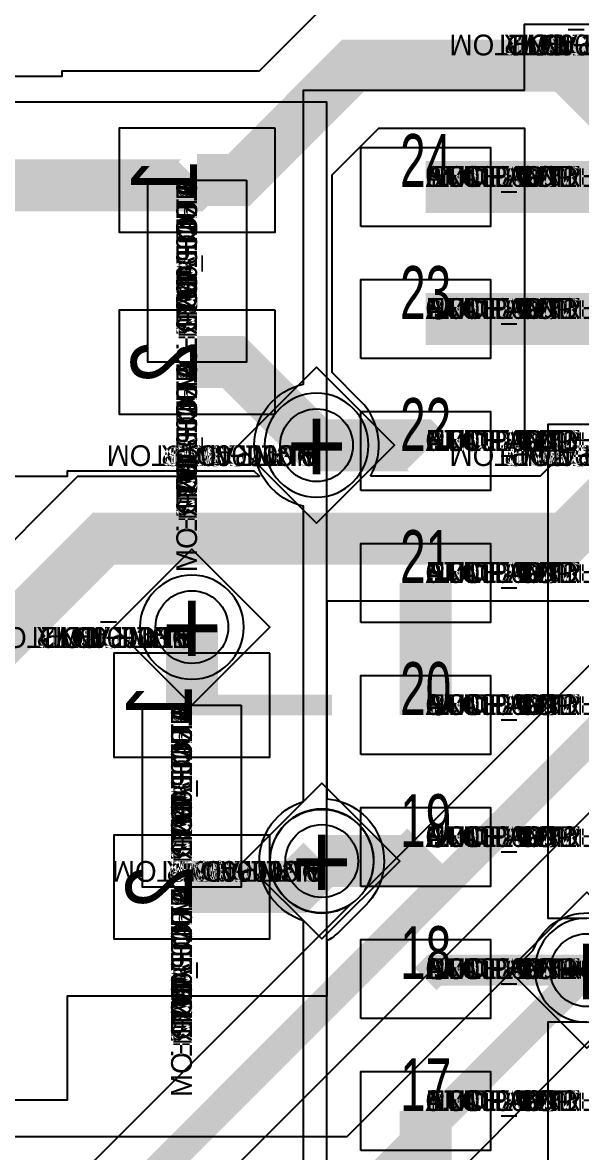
# Model space of a CAD drawing. Extents: x 0 to 323, y 0 to 320.
# Drawn here: x 51.73 to 57.11, y 188.65 to 199.52 of the extents above; entities that cross this region are included whole.
import ezdxf
from ezdxf.enums import TextEntityAlignment as Align

# ---------------------------------------------------------------- set-up
doc = ezdxf.new("R2010")
doc.units = 0
doc.header["$MEASUREMENT"] = 0
doc.layers.get('0').update_dxf_attribs({"linetype": 'CONTINUOUS'})
for name, color, linetype in [('CDN_FIGURES', 7, 'CONTINUOUS'), ('ETCH_BOTTOM', 7, 'CONTINUOUS'), ('ETCH_GND', 3, 'CONTINUOUS'), ('ETCH_INT1', 4, 'CONTINUOUS'), ('ETCH_INT2', 5, 'CONTINUOUS'), ('ETCH_PWR', 6, 'CONTINUOUS'), ('ETCH_TOP', 2, 'CONTINUOUS'), ('MANUFACTURING_NCLEGEND-1-6', 8, 'CONTINUOUS'), ('PACKAGE_GEOMETRY_ASSEMBLY_TOP', 11, 'CONTINUOUS'), ('PACKAGE_GEOMETRY_PIN_NUMBER', 9, 'CONTINUOUS')]:
    doc.layers.add(name, color=color, linetype=linetype)

# ---------------------------------------------------------------- blocks, each defined once
blk = doc.blocks.new('PAD_INFO')
for tag in ['SHAPE_TYPE', 'PAD_HEIGHT', 'PAD_LAYER', 'PAD_TYPE', 'PAD_WIDTH']:
    blk.add_attdef(tag, (0, 0), '', height=0.2)
at = {"flags": 2}
blk.add_attdef('CDN_TYPE', (0, 0), '', height=0.2, dxfattribs=at)
blk = doc.blocks.new('DRILL_INFO')
at = {"flags": 2}
blk.add_attdef('CDN_TYPE', (0, 0), '', height=0.2, dxfattribs=at)
for tag in ['FSHAPE', 'FCHAR', 'DRILL_HEIGHT', 'DIAMETER', 'PLATED', 'DRILL_WIDTH']:
    blk.add_attdef(tag, (0, 0), '', height=0.2)
blk = doc.blocks.new('VIA0700X0300')
at = {"layer": 'ETCH_BOTTOM'}
blk.add_circle((0, 0), 0.35, dxfattribs=at)
at = {"layer": 'ETCH_GND'}
blk.add_circle((0, 0), 0.35, dxfattribs=at)
at = {"layer": 'ETCH_INT1'}
blk.add_circle((0, 0), 0.35, dxfattribs=at)
at = {"layer": 'ETCH_INT2'}
blk.add_circle((0, 0), 0.35, dxfattribs=at)
at = {"layer": 'ETCH_PWR'}
blk.add_circle((0, 0), 0.35, dxfattribs=at)
at = {"layer": 'ETCH_TOP'}
blk.add_circle((0, 0), 0.35, dxfattribs=at)
ref = blk.add_blockref('PAD_INFO', (0, 0))
ref.add_attrib('PAD_LAYER', 'ETCH_TOP', (0, 0), dxfattribs={"height": 0.2})
ref.add_attrib('SHAPE_TYPE', 'NULL', (0, 0), dxfattribs={"height": 0.2})
ref.add_attrib('PAD_TYPE', 'ANTIPAD', (0, 0), dxfattribs={"height": 0.2})
ref.add_attrib('PAD_WIDTH', '0.000000', (0, 0), dxfattribs={"height": 0.2})
ref.add_attrib('PAD_HEIGHT', '0.000000', (0, 0), dxfattribs={"height": 0.2})
ref = blk.add_blockref('PAD_INFO', (0, 0))
ref.add_attrib('PAD_LAYER', 'ETCH_GND', (0, 0), dxfattribs={"height": 0.2})
ref.add_attrib('SHAPE_TYPE', 'NULL', (0, 0), dxfattribs={"height": 0.2})
ref.add_attrib('PAD_TYPE', 'ANTIPAD', (0, 0), dxfattribs={"height": 0.2})
ref.add_attrib('PAD_WIDTH', '0.000000', (0, 0), dxfattribs={"height": 0.2})
ref.add_attrib('PAD_HEIGHT', '0.000000', (0, 0), dxfattribs={"height": 0.2})
ref = blk.add_blockref('PAD_INFO', (0, 0))
ref.add_attrib('PAD_LAYER', 'ETCH_INT1', (0, 0), dxfattribs={"height": 0.2})
ref.add_attrib('SHAPE_TYPE', 'NULL', (0, 0), dxfattribs={"height": 0.2})
ref.add_attrib('PAD_TYPE', 'ANTIPAD', (0, 0), dxfattribs={"height": 0.2})
ref.add_attrib('PAD_WIDTH', '0.000000', (0, 0), dxfattribs={"height": 0.2})
ref.add_attrib('PAD_HEIGHT', '0.000000', (0, 0), dxfattribs={"height": 0.2})
ref = blk.add_blockref('PAD_INFO', (0, 0))
ref.add_attrib('PAD_LAYER', 'ETCH_INT2', (0, 0), dxfattribs={"height": 0.2})
ref.add_attrib('SHAPE_TYPE', 'NULL', (0, 0), dxfattribs={"height": 0.2})
ref.add_attrib('PAD_TYPE', 'ANTIPAD', (0, 0), dxfattribs={"height": 0.2})
ref.add_attrib('PAD_WIDTH', '0.000000', (0, 0), dxfattribs={"height": 0.2})
ref.add_attrib('PAD_HEIGHT', '0.000000', (0, 0), dxfattribs={"height": 0.2})
ref = blk.add_blockref('PAD_INFO', (0, 0))
ref.add_attrib('PAD_LAYER', 'ETCH_PWR', (0, 0), dxfattribs={"height": 0.2})
ref.add_attrib('SHAPE_TYPE', 'NULL', (0, 0), dxfattribs={"height": 0.2})
ref.add_attrib('PAD_TYPE', 'ANTIPAD', (0, 0), dxfattribs={"height": 0.2})
ref.add_attrib('PAD_WIDTH', '0.000000', (0, 0), dxfattribs={"height": 0.2})
ref.add_attrib('PAD_HEIGHT', '0.000000', (0, 0), dxfattribs={"height": 0.2})
ref = blk.add_blockref('PAD_INFO', (0, 0))
ref.add_attrib('PAD_LAYER', 'ETCH_BOTTOM', (0, 0), dxfattribs={"height": 0.2})
ref.add_attrib('SHAPE_TYPE', 'NULL', (0, 0), dxfattribs={"height": 0.2})
ref.add_attrib('PAD_TYPE', 'ANTIPAD', (0, 0), dxfattribs={"height": 0.2})
ref.add_attrib('PAD_WIDTH', '0.000000', (0, 0), dxfattribs={"height": 0.2})
ref.add_attrib('PAD_HEIGHT', '0.000000', (0, 0), dxfattribs={"height": 0.2})
ref = blk.add_blockref('PAD_INFO', (0, 0))
ref.add_attrib('PAD_LAYER', 'ETCH_TOP', (0, 0), dxfattribs={"height": 0.2})
ref.add_attrib('SHAPE_TYPE', 'NULL', (0, 0), dxfattribs={"height": 0.2})
ref.add_attrib('PAD_TYPE', 'THERMAL', (0, 0), dxfattribs={"height": 0.2})
ref.add_attrib('PAD_WIDTH', '0.000000', (0, 0), dxfattribs={"height": 0.2})
ref.add_attrib('PAD_HEIGHT', '0.000000', (0, 0), dxfattribs={"height": 0.2})
ref = blk.add_blockref('PAD_INFO', (0, 0))
ref.add_attrib('PAD_LAYER', 'ETCH_GND', (0, 0), dxfattribs={"height": 0.2})
ref.add_attrib('SHAPE_TYPE', 'NULL', (0, 0), dxfattribs={"height": 0.2})
ref.add_attrib('PAD_TYPE', 'THERMAL', (0, 0), dxfattribs={"height": 0.2})
ref.add_attrib('PAD_WIDTH', '0.000000', (0, 0), dxfattribs={"height": 0.2})
ref.add_attrib('PAD_HEIGHT', '0.000000', (0, 0), dxfattribs={"height": 0.2})
ref = blk.add_blockref('PAD_INFO', (0, 0))
ref.add_attrib('PAD_LAYER', 'ETCH_INT1', (0, 0), dxfattribs={"height": 0.2})
ref.add_attrib('SHAPE_TYPE', 'NULL', (0, 0), dxfattribs={"height": 0.2})
ref.add_attrib('PAD_TYPE', 'THERMAL', (0, 0), dxfattribs={"height": 0.2})
ref.add_attrib('PAD_WIDTH', '0.000000', (0, 0), dxfattribs={"height": 0.2})
ref.add_attrib('PAD_HEIGHT', '0.000000', (0, 0), dxfattribs={"height": 0.2})
ref = blk.add_blockref('PAD_INFO', (0, 0))
ref.add_attrib('PAD_LAYER', 'ETCH_INT2', (0, 0), dxfattribs={"height": 0.2})
ref.add_attrib('SHAPE_TYPE', 'NULL', (0, 0), dxfattribs={"height": 0.2})
ref.add_attrib('PAD_TYPE', 'THERMAL', (0, 0), dxfattribs={"height": 0.2})
ref.add_attrib('PAD_WIDTH', '0.000000', (0, 0), dxfattribs={"height": 0.2})
ref.add_attrib('PAD_HEIGHT', '0.000000', (0, 0), dxfattribs={"height": 0.2})
ref = blk.add_blockref('PAD_INFO', (0, 0))
ref.add_attrib('PAD_LAYER', 'ETCH_PWR', (0, 0), dxfattribs={"height": 0.2})
ref.add_attrib('SHAPE_TYPE', 'NULL', (0, 0), dxfattribs={"height": 0.2})
ref.add_attrib('PAD_TYPE', 'THERMAL', (0, 0), dxfattribs={"height": 0.2})
ref.add_attrib('PAD_WIDTH', '0.000000', (0, 0), dxfattribs={"height": 0.2})
ref.add_attrib('PAD_HEIGHT', '0.000000', (0, 0), dxfattribs={"height": 0.2})
ref = blk.add_blockref('PAD_INFO', (0, 0))
ref.add_attrib('PAD_LAYER', 'ETCH_BOTTOM', (0, 0), dxfattribs={"height": 0.2})
ref.add_attrib('SHAPE_TYPE', 'NULL', (0, 0), dxfattribs={"height": 0.2})
ref.add_attrib('PAD_TYPE', 'THERMAL', (0, 0), dxfattribs={"height": 0.2})
ref.add_attrib('PAD_WIDTH', '0.000000', (0, 0), dxfattribs={"height": 0.2})
ref.add_attrib('PAD_HEIGHT', '0.000000', (0, 0), dxfattribs={"height": 0.2})
ref = blk.add_blockref('PAD_INFO', (0, 0))
ref.add_attrib('PAD_LAYER', 'ETCH_TOP', (0, 0), dxfattribs={"height": 0.2})
ref.add_attrib('SHAPE_TYPE', 'CIRCLE', (0, 0), dxfattribs={"height": 0.2})
ref.add_attrib('PAD_TYPE', 'REGULAR', (0, 0), dxfattribs={"height": 0.2})
ref.add_attrib('PAD_WIDTH', '0.700000', (0, 0), dxfattribs={"height": 0.2})
ref.add_attrib('PAD_HEIGHT', '0.700000', (0, 0), dxfattribs={"height": 0.2})
ref = blk.add_blockref('PAD_INFO', (0, 0))
ref.add_attrib('PAD_LAYER', 'ETCH_GND', (0, 0), dxfattribs={"height": 0.2})
ref.add_attrib('SHAPE_TYPE', 'CIRCLE', (0, 0), dxfattribs={"height": 0.2})
ref.add_attrib('PAD_TYPE', 'REGULAR', (0, 0), dxfattribs={"height": 0.2})
ref.add_attrib('PAD_WIDTH', '0.700000', (0, 0), dxfattribs={"height": 0.2})
ref.add_attrib('PAD_HEIGHT', '0.700000', (0, 0), dxfattribs={"height": 0.2})
ref = blk.add_blockref('PAD_INFO', (0, 0))
ref.add_attrib('PAD_LAYER', 'ETCH_INT1', (0, 0), dxfattribs={"height": 0.2})
ref.add_attrib('SHAPE_TYPE', 'CIRCLE', (0, 0), dxfattribs={"height": 0.2})
ref.add_attrib('PAD_TYPE', 'REGULAR', (0, 0), dxfattribs={"height": 0.2})
ref.add_attrib('PAD_WIDTH', '0.700000', (0, 0), dxfattribs={"height": 0.2})
ref.add_attrib('PAD_HEIGHT', '0.700000', (0, 0), dxfattribs={"height": 0.2})
ref = blk.add_blockref('PAD_INFO', (0, 0))
ref.add_attrib('PAD_LAYER', 'ETCH_INT2', (0, 0), dxfattribs={"height": 0.2})
ref.add_attrib('SHAPE_TYPE', 'CIRCLE', (0, 0), dxfattribs={"height": 0.2})
ref.add_attrib('PAD_TYPE', 'REGULAR', (0, 0), dxfattribs={"height": 0.2})
ref.add_attrib('PAD_WIDTH', '0.700000', (0, 0), dxfattribs={"height": 0.2})
ref.add_attrib('PAD_HEIGHT', '0.700000', (0, 0), dxfattribs={"height": 0.2})
ref = blk.add_blockref('PAD_INFO', (0, 0))
ref.add_attrib('PAD_LAYER', 'ETCH_PWR', (0, 0), dxfattribs={"height": 0.2})
ref.add_attrib('SHAPE_TYPE', 'CIRCLE', (0, 0), dxfattribs={"height": 0.2})
ref.add_attrib('PAD_TYPE', 'REGULAR', (0, 0), dxfattribs={"height": 0.2})
ref.add_attrib('PAD_WIDTH', '0.700000', (0, 0), dxfattribs={"height": 0.2})
ref.add_attrib('PAD_HEIGHT', '0.700000', (0, 0), dxfattribs={"height": 0.2})
ref = blk.add_blockref('PAD_INFO', (0, 0))
ref.add_attrib('PAD_LAYER', 'ETCH_BOTTOM', (0, 0), dxfattribs={"height": 0.2})
ref.add_attrib('SHAPE_TYPE', 'CIRCLE', (0, 0), dxfattribs={"height": 0.2})
ref.add_attrib('PAD_TYPE', 'REGULAR', (0, 0), dxfattribs={"height": 0.2})
ref.add_attrib('PAD_WIDTH', '0.700000', (0, 0), dxfattribs={"height": 0.2})
ref.add_attrib('PAD_HEIGHT', '0.700000', (0, 0), dxfattribs={"height": 0.2})
ref = blk.add_blockref('DRILL_INFO', (0, 0))
ref.add_attrib('DIAMETER', '0.300000', (0, 0), dxfattribs={"height": 0.2})
ref.add_attrib('PLATED', 'PLATED', (0, 0), dxfattribs={"height": 0.2})
ref.add_attrib('FSHAPE', 'DIAMOND', (0, 0), dxfattribs={"height": 0.2})
ref.add_attrib('FCHAR', '+', (0, 0), dxfattribs={"height": 0.2})
ref.add_attrib('DRILL_WIDTH', '1.500000', (0, 0), dxfattribs={"height": 0.2})
ref.add_attrib('DRILL_HEIGHT', '1.500000', (0, 0), dxfattribs={"height": 0.2})
for tag in ['CDN_TYPE', 'PIN']:
    blk.add_attdef(tag, (0, 0), '', height=0.2)
at = {"flags": 2}
for tag in ['PSTKNAME', 'BBV']:
    blk.add_attdef(tag, (0, 0), '', height=0.2, dxfattribs=at)
blk = doc.blocks.new('FIGURE_DIAMOND')
at = {"layer": 'CDN_FIGURES'}
blk.add_lwpolyline([(-0.5, 0), (0, 0.5), (0.5, 0), (0, -0.5)], close=True, dxfattribs=at)
blk = doc.blocks.new('RC1000X1500TS')
at = {"layer": 'ETCH_TOP'}
blk.add_lwpolyline([(-0.5, -0.75), (-0.5, 0.75), (0.5, 0.75), (0.5, -0.75)], close=True, dxfattribs=at)
ref = blk.add_blockref('PAD_INFO', (0, 0))
ref.add_attrib('PAD_LAYER', 'ETCH_TOP', (0, 0), dxfattribs={"height": 0.2})
ref.add_attrib('SHAPE_TYPE', 'NULL', (0, 0), dxfattribs={"height": 0.2})
ref.add_attrib('PAD_TYPE', 'ANTIPAD', (0, 0), dxfattribs={"height": 0.2})
ref.add_attrib('PAD_WIDTH', '0.000000', (0, 0), dxfattribs={"height": 0.2})
ref.add_attrib('PAD_HEIGHT', '0.000000', (0, 0), dxfattribs={"height": 0.2})
ref = blk.add_blockref('PAD_INFO', (0, 0))
ref.add_attrib('PAD_LAYER', 'ETCH_GND', (0, 0), dxfattribs={"height": 0.2})
ref.add_attrib('SHAPE_TYPE', 'NULL', (0, 0), dxfattribs={"height": 0.2})
ref.add_attrib('PAD_TYPE', 'ANTIPAD', (0, 0), dxfattribs={"height": 0.2})
ref.add_attrib('PAD_WIDTH', '0.000000', (0, 0), dxfattribs={"height": 0.2})
ref.add_attrib('PAD_HEIGHT', '0.000000', (0, 0), dxfattribs={"height": 0.2})
ref = blk.add_blockref('PAD_INFO', (0, 0))
ref.add_attrib('PAD_LAYER', 'ETCH_INT1', (0, 0), dxfattribs={"height": 0.2})
ref.add_attrib('SHAPE_TYPE', 'NULL', (0, 0), dxfattribs={"height": 0.2})
ref.add_attrib('PAD_TYPE', 'ANTIPAD', (0, 0), dxfattribs={"height": 0.2})
ref.add_attrib('PAD_WIDTH', '0.000000', (0, 0), dxfattribs={"height": 0.2})
ref.add_attrib('PAD_HEIGHT', '0.000000', (0, 0), dxfattribs={"height": 0.2})
ref = blk.add_blockref('PAD_INFO', (0, 0))
ref.add_attrib('PAD_LAYER', 'ETCH_INT2', (0, 0), dxfattribs={"height": 0.2})
ref.add_attrib('SHAPE_TYPE', 'NULL', (0, 0), dxfattribs={"height": 0.2})
ref.add_attrib('PAD_TYPE', 'ANTIPAD', (0, 0), dxfattribs={"height": 0.2})
ref.add_attrib('PAD_WIDTH', '0.000000', (0, 0), dxfattribs={"height": 0.2})
ref.add_attrib('PAD_HEIGHT', '0.000000', (0, 0), dxfattribs={"height": 0.2})
ref = blk.add_blockref('PAD_INFO', (0, 0))
ref.add_attrib('PAD_LAYER', 'ETCH_PWR', (0, 0), dxfattribs={"height": 0.2})
ref.add_attrib('SHAPE_TYPE', 'NULL', (0, 0), dxfattribs={"height": 0.2})
ref.add_attrib('PAD_TYPE', 'ANTIPAD', (0, 0), dxfattribs={"height": 0.2})
ref.add_attrib('PAD_WIDTH', '0.000000', (0, 0), dxfattribs={"height": 0.2})
ref.add_attrib('PAD_HEIGHT', '0.000000', (0, 0), dxfattribs={"height": 0.2})
ref = blk.add_blockref('PAD_INFO', (0, 0))
ref.add_attrib('PAD_LAYER', 'ETCH_BOTTOM', (0, 0), dxfattribs={"height": 0.2})
ref.add_attrib('SHAPE_TYPE', 'NULL', (0, 0), dxfattribs={"height": 0.2})
ref.add_attrib('PAD_TYPE', 'ANTIPAD', (0, 0), dxfattribs={"height": 0.2})
ref.add_attrib('PAD_WIDTH', '0.000000', (0, 0), dxfattribs={"height": 0.2})
ref.add_attrib('PAD_HEIGHT', '0.000000', (0, 0), dxfattribs={"height": 0.2})
ref = blk.add_blockref('PAD_INFO', (0, 0))
ref.add_attrib('PAD_LAYER', 'ETCH_TOP', (0, 0), dxfattribs={"height": 0.2})
ref.add_attrib('SHAPE_TYPE', 'NULL', (0, 0), dxfattribs={"height": 0.2})
ref.add_attrib('PAD_TYPE', 'THERMAL', (0, 0), dxfattribs={"height": 0.2})
ref.add_attrib('PAD_WIDTH', '0.000000', (0, 0), dxfattribs={"height": 0.2})
ref.add_attrib('PAD_HEIGHT', '0.000000', (0, 0), dxfattribs={"height": 0.2})
ref = blk.add_blockref('PAD_INFO', (0, 0))
ref.add_attrib('PAD_LAYER', 'ETCH_GND', (0, 0), dxfattribs={"height": 0.2})
ref.add_attrib('SHAPE_TYPE', 'NULL', (0, 0), dxfattribs={"height": 0.2})
ref.add_attrib('PAD_TYPE', 'THERMAL', (0, 0), dxfattribs={"height": 0.2})
ref.add_attrib('PAD_WIDTH', '0.000000', (0, 0), dxfattribs={"height": 0.2})
ref.add_attrib('PAD_HEIGHT', '0.000000', (0, 0), dxfattribs={"height": 0.2})
ref = blk.add_blockref('PAD_INFO', (0, 0))
ref.add_attrib('PAD_LAYER', 'ETCH_INT1', (0, 0), dxfattribs={"height": 0.2})
ref.add_attrib('SHAPE_TYPE', 'NULL', (0, 0), dxfattribs={"height": 0.2})
ref.add_attrib('PAD_TYPE', 'THERMAL', (0, 0), dxfattribs={"height": 0.2})
ref.add_attrib('PAD_WIDTH', '0.000000', (0, 0), dxfattribs={"height": 0.2})
ref.add_attrib('PAD_HEIGHT', '0.000000', (0, 0), dxfattribs={"height": 0.2})
ref = blk.add_blockref('PAD_INFO', (0, 0))
ref.add_attrib('PAD_LAYER', 'ETCH_INT2', (0, 0), dxfattribs={"height": 0.2})
ref.add_attrib('SHAPE_TYPE', 'NULL', (0, 0), dxfattribs={"height": 0.2})
ref.add_attrib('PAD_TYPE', 'THERMAL', (0, 0), dxfattribs={"height": 0.2})
ref.add_attrib('PAD_WIDTH', '0.000000', (0, 0), dxfattribs={"height": 0.2})
ref.add_attrib('PAD_HEIGHT', '0.000000', (0, 0), dxfattribs={"height": 0.2})
ref = blk.add_blockref('PAD_INFO', (0, 0))
ref.add_attrib('PAD_LAYER', 'ETCH_PWR', (0, 0), dxfattribs={"height": 0.2})
ref.add_attrib('SHAPE_TYPE', 'NULL', (0, 0), dxfattribs={"height": 0.2})
ref.add_attrib('PAD_TYPE', 'THERMAL', (0, 0), dxfattribs={"height": 0.2})
ref.add_attrib('PAD_WIDTH', '0.000000', (0, 0), dxfattribs={"height": 0.2})
ref.add_attrib('PAD_HEIGHT', '0.000000', (0, 0), dxfattribs={"height": 0.2})
ref = blk.add_blockref('PAD_INFO', (0, 0))
ref.add_attrib('PAD_LAYER', 'ETCH_BOTTOM', (0, 0), dxfattribs={"height": 0.2})
ref.add_attrib('SHAPE_TYPE', 'NULL', (0, 0), dxfattribs={"height": 0.2})
ref.add_attrib('PAD_TYPE', 'THERMAL', (0, 0), dxfattribs={"height": 0.2})
ref.add_attrib('PAD_WIDTH', '0.000000', (0, 0), dxfattribs={"height": 0.2})
ref.add_attrib('PAD_HEIGHT', '0.000000', (0, 0), dxfattribs={"height": 0.2})
ref = blk.add_blockref('PAD_INFO', (0, 0))
ref.add_attrib('PAD_LAYER', 'ETCH_GND', (0, 0), dxfattribs={"height": 0.2})
ref.add_attrib('SHAPE_TYPE', 'NULL', (0, 0), dxfattribs={"height": 0.2})
ref.add_attrib('PAD_TYPE', 'REGULAR', (0, 0), dxfattribs={"height": 0.2})
ref.add_attrib('PAD_WIDTH', '0.000000', (0, 0), dxfattribs={"height": 0.2})
ref.add_attrib('PAD_HEIGHT', '0.000000', (0, 0), dxfattribs={"height": 0.2})
ref = blk.add_blockref('PAD_INFO', (0, 0))
ref.add_attrib('PAD_LAYER', 'ETCH_INT1', (0, 0), dxfattribs={"height": 0.2})
ref.add_attrib('SHAPE_TYPE', 'NULL', (0, 0), dxfattribs={"height": 0.2})
ref.add_attrib('PAD_TYPE', 'REGULAR', (0, 0), dxfattribs={"height": 0.2})
ref.add_attrib('PAD_WIDTH', '0.000000', (0, 0), dxfattribs={"height": 0.2})
ref.add_attrib('PAD_HEIGHT', '0.000000', (0, 0), dxfattribs={"height": 0.2})
ref = blk.add_blockref('PAD_INFO', (0, 0))
ref.add_attrib('PAD_LAYER', 'ETCH_INT2', (0, 0), dxfattribs={"height": 0.2})
ref.add_attrib('SHAPE_TYPE', 'NULL', (0, 0), dxfattribs={"height": 0.2})
ref.add_attrib('PAD_TYPE', 'REGULAR', (0, 0), dxfattribs={"height": 0.2})
ref.add_attrib('PAD_WIDTH', '0.000000', (0, 0), dxfattribs={"height": 0.2})
ref.add_attrib('PAD_HEIGHT', '0.000000', (0, 0), dxfattribs={"height": 0.2})
ref = blk.add_blockref('PAD_INFO', (0, 0))
ref.add_attrib('PAD_LAYER', 'ETCH_PWR', (0, 0), dxfattribs={"height": 0.2})
ref.add_attrib('SHAPE_TYPE', 'NULL', (0, 0), dxfattribs={"height": 0.2})
ref.add_attrib('PAD_TYPE', 'REGULAR', (0, 0), dxfattribs={"height": 0.2})
ref.add_attrib('PAD_WIDTH', '0.000000', (0, 0), dxfattribs={"height": 0.2})
ref.add_attrib('PAD_HEIGHT', '0.000000', (0, 0), dxfattribs={"height": 0.2})
ref = blk.add_blockref('PAD_INFO', (0, 0))
ref.add_attrib('PAD_LAYER', 'ETCH_BOTTOM', (0, 0), dxfattribs={"height": 0.2})
ref.add_attrib('SHAPE_TYPE', 'NULL', (0, 0), dxfattribs={"height": 0.2})
ref.add_attrib('PAD_TYPE', 'REGULAR', (0, 0), dxfattribs={"height": 0.2})
ref.add_attrib('PAD_WIDTH', '0.000000', (0, 0), dxfattribs={"height": 0.2})
ref.add_attrib('PAD_HEIGHT', '0.000000', (0, 0), dxfattribs={"height": 0.2})
ref = blk.add_blockref('DRILL_INFO', (0, 0))
ref.add_attrib('DIAMETER', '0.000000', (0, 0), dxfattribs={"height": 0.2})
ref.add_attrib('PLATED', 'PLATED', (0, 0), dxfattribs={"height": 0.2})
ref.add_attrib('FSHAPE', 'NULL', (0, 0), dxfattribs={"height": 0.2})
ref.add_attrib('DRILL_WIDTH', '0.000000', (0, 0), dxfattribs={"height": 0.2})
ref.add_attrib('DRILL_HEIGHT', '0.000000', (0, 0), dxfattribs={"height": 0.2})
ref = blk.add_blockref('PAD_INFO', (0, 0))
ref.add_attrib('PAD_LAYER', 'ETCH_TOP', (0, 0), dxfattribs={"height": 0.2})
ref.add_attrib('SHAPE_TYPE', 'RECTANGLE', (0, 0), dxfattribs={"height": 0.2})
ref.add_attrib('PAD_TYPE', 'REGULAR', (0, 0), dxfattribs={"height": 0.2})
ref.add_attrib('PAD_WIDTH', '1.000000', (0, 0), dxfattribs={"height": 0.2})
ref.add_attrib('PAD_HEIGHT', '1.500000', (0, 0), dxfattribs={"height": 0.2})
for tag in ['CDN_TYPE', 'PIN']:
    blk.add_attdef(tag, (0, 0), '', height=0.2)
at = {"flags": 2}
for tag in ['PSTKNAME', 'BBV']:
    blk.add_attdef(tag, (0, 0), '', height=0.2, dxfattribs=at)
blk = doc.blocks.new('F56')
at = {"layer": 'PACKAGE_GEOMETRY_ASSEMBLY_TOP'}
blk.add_lwpolyline([(0, -0.475), (1.75, -0.475), (1.75, 0.475), (0, 0.475)], close=True, dxfattribs=at)
at = {"layer": 'ETCH_TOP'}
ref = blk.add_blockref('RC1000X1500TS', (0, 0), dxfattribs=at)
ref.add_attrib('CDN_TYPE', 'PIN', (0, 0), dxfattribs={"height": 0.2})
ref.add_attrib('PIN', '1', (0, 0), dxfattribs={"height": 0.2})
ref = blk.add_blockref('RC1000X1500TS', (1.75, 0), dxfattribs=at)
ref.add_attrib('CDN_TYPE', 'PIN', (0, 0), dxfattribs={"height": 0.2})
ref.add_attrib('PIN', '2', (0, 0), dxfattribs={"height": 0.2})
at = {"flags": 2}
for tag in ['SYMBOL_TYPE', 'CDN_TYPE', 'REFDES']:
    blk.add_attdef(tag, (0, 0), '', height=0.2, dxfattribs=at)
blk = doc.blocks.new('RC1250X0760TS')
at = {"layer": 'ETCH_TOP'}
blk.add_lwpolyline([(-0.625, -0.38), (-0.625, 0.38), (0.625, 0.38), (0.625, -0.38)], close=True, dxfattribs=at)
ref = blk.add_blockref('PAD_INFO', (0, 0))
ref.add_attrib('PAD_LAYER', 'ETCH_TOP', (0, 0), dxfattribs={"height": 0.2})
ref.add_attrib('SHAPE_TYPE', 'NULL', (0, 0), dxfattribs={"height": 0.2})
ref.add_attrib('PAD_TYPE', 'ANTIPAD', (0, 0), dxfattribs={"height": 0.2})
ref.add_attrib('PAD_WIDTH', '0.000000', (0, 0), dxfattribs={"height": 0.2})
ref.add_attrib('PAD_HEIGHT', '0.000000', (0, 0), dxfattribs={"height": 0.2})
ref = blk.add_blockref('PAD_INFO', (0, 0))
ref.add_attrib('PAD_LAYER', 'ETCH_GND', (0, 0), dxfattribs={"height": 0.2})
ref.add_attrib('SHAPE_TYPE', 'NULL', (0, 0), dxfattribs={"height": 0.2})
ref.add_attrib('PAD_TYPE', 'ANTIPAD', (0, 0), dxfattribs={"height": 0.2})
ref.add_attrib('PAD_WIDTH', '0.000000', (0, 0), dxfattribs={"height": 0.2})
ref.add_attrib('PAD_HEIGHT', '0.000000', (0, 0), dxfattribs={"height": 0.2})
ref = blk.add_blockref('PAD_INFO', (0, 0))
ref.add_attrib('PAD_LAYER', 'ETCH_INT1', (0, 0), dxfattribs={"height": 0.2})
ref.add_attrib('SHAPE_TYPE', 'NULL', (0, 0), dxfattribs={"height": 0.2})
ref.add_attrib('PAD_TYPE', 'ANTIPAD', (0, 0), dxfattribs={"height": 0.2})
ref.add_attrib('PAD_WIDTH', '0.000000', (0, 0), dxfattribs={"height": 0.2})
ref.add_attrib('PAD_HEIGHT', '0.000000', (0, 0), dxfattribs={"height": 0.2})
ref = blk.add_blockref('PAD_INFO', (0, 0))
ref.add_attrib('PAD_LAYER', 'ETCH_INT2', (0, 0), dxfattribs={"height": 0.2})
ref.add_attrib('SHAPE_TYPE', 'NULL', (0, 0), dxfattribs={"height": 0.2})
ref.add_attrib('PAD_TYPE', 'ANTIPAD', (0, 0), dxfattribs={"height": 0.2})
ref.add_attrib('PAD_WIDTH', '0.000000', (0, 0), dxfattribs={"height": 0.2})
ref.add_attrib('PAD_HEIGHT', '0.000000', (0, 0), dxfattribs={"height": 0.2})
ref = blk.add_blockref('PAD_INFO', (0, 0))
ref.add_attrib('PAD_LAYER', 'ETCH_PWR', (0, 0), dxfattribs={"height": 0.2})
ref.add_attrib('SHAPE_TYPE', 'NULL', (0, 0), dxfattribs={"height": 0.2})
ref.add_attrib('PAD_TYPE', 'ANTIPAD', (0, 0), dxfattribs={"height": 0.2})
ref.add_attrib('PAD_WIDTH', '0.000000', (0, 0), dxfattribs={"height": 0.2})
ref.add_attrib('PAD_HEIGHT', '0.000000', (0, 0), dxfattribs={"height": 0.2})
ref = blk.add_blockref('PAD_INFO', (0, 0))
ref.add_attrib('PAD_LAYER', 'ETCH_BOTTOM', (0, 0), dxfattribs={"height": 0.2})
ref.add_attrib('SHAPE_TYPE', 'NULL', (0, 0), dxfattribs={"height": 0.2})
ref.add_attrib('PAD_TYPE', 'ANTIPAD', (0, 0), dxfattribs={"height": 0.2})
ref.add_attrib('PAD_WIDTH', '0.000000', (0, 0), dxfattribs={"height": 0.2})
ref.add_attrib('PAD_HEIGHT', '0.000000', (0, 0), dxfattribs={"height": 0.2})
ref = blk.add_blockref('PAD_INFO', (0, 0))
ref.add_attrib('PAD_LAYER', 'ETCH_TOP', (0, 0), dxfattribs={"height": 0.2})
ref.add_attrib('SHAPE_TYPE', 'NULL', (0, 0), dxfattribs={"height": 0.2})
ref.add_attrib('PAD_TYPE', 'THERMAL', (0, 0), dxfattribs={"height": 0.2})
ref.add_attrib('PAD_WIDTH', '0.000000', (0, 0), dxfattribs={"height": 0.2})
ref.add_attrib('PAD_HEIGHT', '0.000000', (0, 0), dxfattribs={"height": 0.2})
ref = blk.add_blockref('PAD_INFO', (0, 0))
ref.add_attrib('PAD_LAYER', 'ETCH_GND', (0, 0), dxfattribs={"height": 0.2})
ref.add_attrib('SHAPE_TYPE', 'NULL', (0, 0), dxfattribs={"height": 0.2})
ref.add_attrib('PAD_TYPE', 'THERMAL', (0, 0), dxfattribs={"height": 0.2})
ref.add_attrib('PAD_WIDTH', '0.000000', (0, 0), dxfattribs={"height": 0.2})
ref.add_attrib('PAD_HEIGHT', '0.000000', (0, 0), dxfattribs={"height": 0.2})
ref = blk.add_blockref('PAD_INFO', (0, 0))
ref.add_attrib('PAD_LAYER', 'ETCH_INT1', (0, 0), dxfattribs={"height": 0.2})
ref.add_attrib('SHAPE_TYPE', 'NULL', (0, 0), dxfattribs={"height": 0.2})
ref.add_attrib('PAD_TYPE', 'THERMAL', (0, 0), dxfattribs={"height": 0.2})
ref.add_attrib('PAD_WIDTH', '0.000000', (0, 0), dxfattribs={"height": 0.2})
ref.add_attrib('PAD_HEIGHT', '0.000000', (0, 0), dxfattribs={"height": 0.2})
ref = blk.add_blockref('PAD_INFO', (0, 0))
ref.add_attrib('PAD_LAYER', 'ETCH_INT2', (0, 0), dxfattribs={"height": 0.2})
ref.add_attrib('SHAPE_TYPE', 'NULL', (0, 0), dxfattribs={"height": 0.2})
ref.add_attrib('PAD_TYPE', 'THERMAL', (0, 0), dxfattribs={"height": 0.2})
ref.add_attrib('PAD_WIDTH', '0.000000', (0, 0), dxfattribs={"height": 0.2})
ref.add_attrib('PAD_HEIGHT', '0.000000', (0, 0), dxfattribs={"height": 0.2})
ref = blk.add_blockref('PAD_INFO', (0, 0))
ref.add_attrib('PAD_LAYER', 'ETCH_PWR', (0, 0), dxfattribs={"height": 0.2})
ref.add_attrib('SHAPE_TYPE', 'NULL', (0, 0), dxfattribs={"height": 0.2})
ref.add_attrib('PAD_TYPE', 'THERMAL', (0, 0), dxfattribs={"height": 0.2})
ref.add_attrib('PAD_WIDTH', '0.000000', (0, 0), dxfattribs={"height": 0.2})
ref.add_attrib('PAD_HEIGHT', '0.000000', (0, 0), dxfattribs={"height": 0.2})
ref = blk.add_blockref('PAD_INFO', (0, 0))
ref.add_attrib('PAD_LAYER', 'ETCH_BOTTOM', (0, 0), dxfattribs={"height": 0.2})
ref.add_attrib('SHAPE_TYPE', 'NULL', (0, 0), dxfattribs={"height": 0.2})
ref.add_attrib('PAD_TYPE', 'THERMAL', (0, 0), dxfattribs={"height": 0.2})
ref.add_attrib('PAD_WIDTH', '0.000000', (0, 0), dxfattribs={"height": 0.2})
ref.add_attrib('PAD_HEIGHT', '0.000000', (0, 0), dxfattribs={"height": 0.2})
ref = blk.add_blockref('PAD_INFO', (0, 0))
ref.add_attrib('PAD_LAYER', 'ETCH_TOP', (0, 0), dxfattribs={"height": 0.2})
ref.add_attrib('SHAPE_TYPE', 'RECTANGLE', (0, 0), dxfattribs={"height": 0.2})
ref.add_attrib('PAD_TYPE', 'REGULAR', (0, 0), dxfattribs={"height": 0.2})
ref.add_attrib('PAD_WIDTH', '1.250000', (0, 0), dxfattribs={"height": 0.2})
ref.add_attrib('PAD_HEIGHT', '0.760000', (0, 0), dxfattribs={"height": 0.2})
ref = blk.add_blockref('PAD_INFO', (0, 0))
ref.add_attrib('PAD_LAYER', 'ETCH_GND', (0, 0), dxfattribs={"height": 0.2})
ref.add_attrib('SHAPE_TYPE', 'NULL', (0, 0), dxfattribs={"height": 0.2})
ref.add_attrib('PAD_TYPE', 'REGULAR', (0, 0), dxfattribs={"height": 0.2})
ref.add_attrib('PAD_WIDTH', '0.000000', (0, 0), dxfattribs={"height": 0.2})
ref.add_attrib('PAD_HEIGHT', '0.000000', (0, 0), dxfattribs={"height": 0.2})
ref = blk.add_blockref('PAD_INFO', (0, 0))
ref.add_attrib('PAD_LAYER', 'ETCH_INT1', (0, 0), dxfattribs={"height": 0.2})
ref.add_attrib('SHAPE_TYPE', 'NULL', (0, 0), dxfattribs={"height": 0.2})
ref.add_attrib('PAD_TYPE', 'REGULAR', (0, 0), dxfattribs={"height": 0.2})
ref.add_attrib('PAD_WIDTH', '0.000000', (0, 0), dxfattribs={"height": 0.2})
ref.add_attrib('PAD_HEIGHT', '0.000000', (0, 0), dxfattribs={"height": 0.2})
ref = blk.add_blockref('PAD_INFO', (0, 0))
ref.add_attrib('PAD_LAYER', 'ETCH_INT2', (0, 0), dxfattribs={"height": 0.2})
ref.add_attrib('SHAPE_TYPE', 'NULL', (0, 0), dxfattribs={"height": 0.2})
ref.add_attrib('PAD_TYPE', 'REGULAR', (0, 0), dxfattribs={"height": 0.2})
ref.add_attrib('PAD_WIDTH', '0.000000', (0, 0), dxfattribs={"height": 0.2})
ref.add_attrib('PAD_HEIGHT', '0.000000', (0, 0), dxfattribs={"height": 0.2})
ref = blk.add_blockref('PAD_INFO', (0, 0))
ref.add_attrib('PAD_LAYER', 'ETCH_PWR', (0, 0), dxfattribs={"height": 0.2})
ref.add_attrib('SHAPE_TYPE', 'NULL', (0, 0), dxfattribs={"height": 0.2})
ref.add_attrib('PAD_TYPE', 'REGULAR', (0, 0), dxfattribs={"height": 0.2})
ref.add_attrib('PAD_WIDTH', '0.000000', (0, 0), dxfattribs={"height": 0.2})
ref.add_attrib('PAD_HEIGHT', '0.000000', (0, 0), dxfattribs={"height": 0.2})
ref = blk.add_blockref('PAD_INFO', (0, 0))
ref.add_attrib('PAD_LAYER', 'ETCH_BOTTOM', (0, 0), dxfattribs={"height": 0.2})
ref.add_attrib('SHAPE_TYPE', 'NULL', (0, 0), dxfattribs={"height": 0.2})
ref.add_attrib('PAD_TYPE', 'REGULAR', (0, 0), dxfattribs={"height": 0.2})
ref.add_attrib('PAD_WIDTH', '0.000000', (0, 0), dxfattribs={"height": 0.2})
ref.add_attrib('PAD_HEIGHT', '0.000000', (0, 0), dxfattribs={"height": 0.2})
ref = blk.add_blockref('DRILL_INFO', (0, 0))
ref.add_attrib('DIAMETER', '0.000000', (0, 0), dxfattribs={"height": 0.2})
ref.add_attrib('PLATED', 'PLATED', (0, 0), dxfattribs={"height": 0.2})
ref.add_attrib('FSHAPE', 'NULL', (0, 0), dxfattribs={"height": 0.2})
ref.add_attrib('DRILL_WIDTH', '0.000000', (0, 0), dxfattribs={"height": 0.2})
ref.add_attrib('DRILL_HEIGHT', '0.000000', (0, 0), dxfattribs={"height": 0.2})
for tag in ['CDN_TYPE', 'PIN']:
    blk.add_attdef(tag, (0, 0), '', height=0.2)
at = {"flags": 2}
for tag in ['PSTKNAME', 'BBV']:
    blk.add_attdef(tag, (0, 0), '', height=0.2, dxfattribs=at)
blk = doc.blocks.new('SO-24W')
at = {"layer": 'PACKAGE_GEOMETRY_ASSEMBLY_TOP'}
blk.add_lwpolyline([(-3.8, -7.8), (3.8, -7.8), (3.8, 7.8), (-3.8, 7.8)], close=True, dxfattribs=at)
at = {"layer": 'ETCH_TOP'}
ref = blk.add_blockref('RC1250X0760TS', (4.75, 6.985), dxfattribs=at)
ref.add_attrib('CDN_TYPE', 'PIN', (0, 0), dxfattribs={"height": 0.2})
ref.add_attrib('PIN', '24', (0, 0), dxfattribs={"height": 0.2})
ref = blk.add_blockref('RC1250X0760TS', (4.75, 5.715), dxfattribs=at)
ref.add_attrib('CDN_TYPE', 'PIN', (0, 0), dxfattribs={"height": 0.2})
ref.add_attrib('PIN', '23', (0, 0), dxfattribs={"height": 0.2})
ref = blk.add_blockref('RC1250X0760TS', (4.75, 4.445), dxfattribs=at)
ref.add_attrib('CDN_TYPE', 'PIN', (0, 0), dxfattribs={"height": 0.2})
ref.add_attrib('PIN', '22', (0, 0), dxfattribs={"height": 0.2})
ref = blk.add_blockref('RC1250X0760TS', (4.75, 3.175), dxfattribs=at)
ref.add_attrib('CDN_TYPE', 'PIN', (0, 0), dxfattribs={"height": 0.2})
ref.add_attrib('PIN', '21', (0, 0), dxfattribs={"height": 0.2})
ref = blk.add_blockref('RC1250X0760TS', (4.75, 1.905), dxfattribs=at)
ref.add_attrib('CDN_TYPE', 'PIN', (0, 0), dxfattribs={"height": 0.2})
ref.add_attrib('PIN', '20', (0, 0), dxfattribs={"height": 0.2})
ref = blk.add_blockref('RC1250X0760TS', (4.75, 0.635), dxfattribs=at)
ref.add_attrib('CDN_TYPE', 'PIN', (0, 0), dxfattribs={"height": 0.2})
ref.add_attrib('PIN', '19', (0, 0), dxfattribs={"height": 0.2})
ref = blk.add_blockref('RC1250X0760TS', (4.75, -0.635), dxfattribs=at)
ref.add_attrib('CDN_TYPE', 'PIN', (0, 0), dxfattribs={"height": 0.2})
ref.add_attrib('PIN', '18', (0, 0), dxfattribs={"height": 0.2})
ref = blk.add_blockref('RC1250X0760TS', (4.75, -3.175), dxfattribs=at)
ref.add_attrib('CDN_TYPE', 'PIN', (0, 0), dxfattribs={"height": 0.2})
ref.add_attrib('PIN', '16', (0, 0), dxfattribs={"height": 0.2})
ref = blk.add_blockref('RC1250X0760TS', (4.75, -6.985), dxfattribs=at)
ref.add_attrib('CDN_TYPE', 'PIN', (0, 0), dxfattribs={"height": 0.2})
ref.add_attrib('PIN', '13', (0, 0), dxfattribs={"height": 0.2})
ref = blk.add_blockref('RC1250X0760TS', (4.75, -1.905), dxfattribs=at)
ref.add_attrib('CDN_TYPE', 'PIN', (0, 0), dxfattribs={"height": 0.2})
ref.add_attrib('PIN', '17', (0, 0), dxfattribs={"height": 0.2})
ref = blk.add_blockref('RC1250X0760TS', (4.75, -4.445), dxfattribs=at)
ref.add_attrib('CDN_TYPE', 'PIN', (0, 0), dxfattribs={"height": 0.2})
ref.add_attrib('PIN', '15', (0, 0), dxfattribs={"height": 0.2})
ref = blk.add_blockref('RC1250X0760TS', (4.75, -5.715), dxfattribs=at)
ref.add_attrib('CDN_TYPE', 'PIN', (0, 0), dxfattribs={"height": 0.2})
ref.add_attrib('PIN', '14', (0, 0), dxfattribs={"height": 0.2})
at = {"flags": 2}
for tag in ['SYMBOL_TYPE', 'CDN_TYPE', 'REFDES']:
    blk.add_attdef(tag, (0, 0), '', height=0.2, dxfattribs=at)

msp = doc.modelspace()

# ---------------------------------------------------------------- linework, layer by layer
at = {"layer": 'ETCH_BOTTOM'}
for points, format in [([(57.163, 190.405, 0.3, 0.3, 0), (55.063, 188.305, 0.3, 0.3, 0), (48.243, 188.305, 0.3, 0.3, 0), (39.913, 196.636, 0.3, 0.3, 0), (39.913, 210.055, 0.3, 0.3, 0)], "xyseb"), ([(57.211, 193.955), (54.663, 193.955), (54.663, 192.053, -0.638365), (55.037, 191.031), (54.787, 190.781, -0.065525), (54.663, 190.686), (54.663, 190.155), (52.163, 190.155), (52.163, 189.155), (51.463, 189.155, -0.15686), (51.35, 188.806), (54.856, 188.806), (56.647, 190.597, -1.558206), (57.354, 189.89), (55.27, 187.805), (48.036, 187.805), (39.413, 196.429), (39.413, 209.826, -1.558329)], "xyb"), ([(57.863, 198.205, 0.5, 0.5, 0), (56.963, 199.105, 0.5, 0.5, 0), (54.913, 199.105, 0.5, 0.5, 0), (53.813, 198.005, 0.5, 0.5, 0), (53.413, 198.005, 0.5, 0.5, 0)], "xyseb"), ([(50.863, 197.955, 0.5, 0.5, 0), (53.363, 197.955, 0.5, 0.5, 0), (53.413, 198.005, 0.5, 0.5, 0)], "xyseb"), ([(53.413, 196.255, 0.5, 0.5, 0), (53.763, 196.255, 0.5, 0.5, 0), (54.563, 195.455, 0.5, 0.5, 0)], "xyseb"), ([(57.863, 195.455, 0.5, 0.5, 0), (56.963, 194.555, 0.5, 0.5, 0), (52.513, 194.555, 0.5, 0.5, 0), (50.863, 192.905, 0.5, 0.5, 0), (50.863, 191.955, 0.5, 0.5, 0)], "xyseb"), ([(50.263, 193.154), (52.264, 195.156), (54.014, 195.156), (53.964, 195.205), (52.163, 195.205), (52.163, 195.155), (51.463, 195.155, -1)], "xyb"), ([(53.363, 192.955, 0.5, 0.5, 0), (53.363, 193.705, 0.5, 0.5, 0)], "xyseb"), ([(53.363, 192.955, 0.2, 0.2, 0), (54.713, 192.955, 0.2, 0.2, 0)], "xyseb"), ([(53.363, 191.205, 0.5, 0.5, 0), (54.363, 191.205, 0.5, 0.5, 0), (54.613, 191.455, 0.5, 0.5, 0)], "xyseb")]:
    msp.add_lwpolyline(points, format=format, dxfattribs=at)
msp.add_lwpolyline([(47.013, 199.006), (52.113, 199.006), (52.113, 199.056), (54.014, 199.056), (54.664, 199.706)], dxfattribs=at)
msp.add_lwpolyline([(55.082, 195.156, 0.339371), (54.987, 195.88), (54.713, 196.154), (54.713, 198.057), (55.161, 198.505), (56.563, 198.505), (56.563, 195.405), (56.964, 195.405), (56.714, 195.156)], format="xyb", close=True, dxfattribs=at)
at = {"layer": 'ETCH_GND'}
for points in [[(55.063, 195.455, 1), (54.063, 195.455, 1)], [(55.113, 191.455, 1), (54.113, 191.455, 1)], [(57.663, 190.405, 1), (56.663, 190.405, 1)]]:
    msp.add_lwpolyline(points, format="xyb", close=True, dxfattribs=at)
at = {"layer": 'ETCH_INT1'}
for points in [[(55.063, 195.455, 1), (54.063, 195.455, 1)], [(53.863, 193.705, 1), (52.863, 193.705, 1)], [(57.663, 190.405, 1), (56.663, 190.405, 1)]]:
    msp.add_lwpolyline(points, format="xyb", close=True, dxfattribs=at)
at = {"layer": 'ETCH_INT2'}
for points, format in [([(69.843, 211.905, 0.3, 0.3, 0), (67.998, 210.06, 0.3, 0.3, 0), (67.998, 206.801, 0.3, 0.3, 0), (68.613, 206.186, 0.3, 0.3, 0), (68.613, 204.055, 0.3, 0.3, 0), (66.263, 201.705, 0.3, 0.3, 0), (66.243, 201.705, 0.3, 0.3, 0), (65.863, 201.325, 0.3, 0.3, 0), (65.863, 201.305, 0.3, 0.3, 0), (52.543, 187.985, 0.3, 0.3, 0), (32.802, 187.985, 0.3, 0.3, 0), (32.782, 188.005, 0.3, 0.3, 0), (32.243, 188.005, 0.3, 0.3, 0), (32.223, 187.985, 0.3, 0.3, 0), (16.013, 187.985, 0.3, 0.3, 0)], "xyseb"), ([(66.076, 200.812), (52.75, 187.485), (50.053, 187.485, -6.965178), (49.772, 187.485), (32.996, 187.485, -1.304548), (32.03, 187.485), (16.936, 187.485, -3.946266), (16.936, 188.486), (32.016, 188.486), (32.036, 188.506), (32.989, 188.506), (33.009, 188.486), (52.336, 188.486), (54.888, 191.038, -9.823898), (55.03, 191.18), (65.363, 201.513)], "xyb")]:
    msp.add_lwpolyline(points, format=format, dxfattribs=at)
for points in [[(55.063, 195.455, 1), (54.063, 195.455, 1)], [(53.863, 193.705, 1), (52.863, 193.705, 1)], [(57.663, 190.405, 1), (56.663, 190.405, 1)]]:
    msp.add_lwpolyline(points, format="xyb", close=True, dxfattribs=at)
at = {"layer": 'ETCH_PWR'}
for points in [[(55.063, 195.455, 1), (54.063, 195.455, 1)], [(53.863, 193.705, 1), (52.863, 193.705, 1)], [(55.113, 191.455, 1), (54.113, 191.455, 1)], [(57.663, 190.405, 1), (56.663, 190.405, 1)]]:
    msp.add_lwpolyline(points, format="xyb", close=True, dxfattribs=at)
at = {"layer": 'ETCH_TOP'}
for points, format in [([(57.149, 174.92), (56.063, 176.007), (56.063, 179.854), (56.314, 180.105), (52.513, 180.105), (52.513, 182.706), (52.963, 182.706), (52.963, 184.454), (54.314, 185.806), (54.438, 185.806), (54.438, 185.935, -0.747197), (54.438, 187.086), (54.438, 190.881, -0.740441), (54.438, 192.029), (54.438, 194.869, -0.809311), (54.438, 196.042), (54.438, 198.871), (56.563, 198.871), (56.563, 199.506), (57.271, 199.506, -0.845035)], "xyb"), ([(55.613, 197.94, 0.5, 0.5, 0), (57.348, 197.94, 0.5, 0.5, 0), (57.863, 198.455, 0.5, 0.5, 0)], "xyseb"), ([(55.613, 196.67, 0.5, 0.5, 0), (57.828, 196.67, 0.5, 0.5, 0), (57.863, 196.705, 0.5, 0.5, 0)], "xyseb"), ([(54.563, 195.455, 0.5, 0.5, 0), (55.558, 195.455, 0.5, 0.5, 0), (55.613, 195.4, 0.5, 0.5, 0)], "xyseb"), ([(57.263, 195.655), (56.788, 195.655), (56.788, 190.906), (57.163, 190.906, -1)], "xyb"), ([(55.613, 194.13, 0.5, 0.5, 0), (55.613, 192.86, 0.5, 0.5, 0)], "xyseb"), ([(54.613, 191.455, 0.5, 0.5, 0), (55.478, 191.455, 0.5, 0.5, 0), (55.613, 191.59, 0.5, 0.5, 0)], "xyseb"), ([(57.163, 190.405, 0.3, 0.3, 0), (55.698, 190.405, 0.3, 0.3, 0), (55.613, 190.32, 0.3, 0.3, 0)], "xyseb"), ([(55.613, 187.78, 0.5, 0.5, 0), (55.613, 189.05, 0.5, 0.5, 0)], "xyseb")]:
    msp.add_lwpolyline(points, format=format, dxfattribs=at)
msp.add_lwpolyline([(57.163, 189.905), (56.788, 189.905), (56.788, 186.756), (59.163, 186.756)], dxfattribs=at)

# ---------------------------------------------------------------- block references
msp.add_blockref('SO-24W', (50.863, 190.955))
at = {"xscale": -1, "rotation": 90}
for p in [(53.413, 198.005), (53.363, 192.955)]:
    msp.add_blockref('F56', p, dxfattribs=at)
at = {"layer": 'ETCH_TOP', "rotation": 180}
for p in [(57.863, 199.405), (54.563, 195.455), (57.863, 195.455), (53.363, 193.705), (54.613, 191.455)]:
    msp.add_blockref('VIA0700X0300', p, dxfattribs=at)
at = {"layer": 'ETCH_TOP'}
msp.add_blockref('VIA0700X0300', (57.163, 190.405), dxfattribs=at)
at = {"layer": 'MANUFACTURING_NCLEGEND-1-6', "xscale": 1.5, "yscale": 1.5}
for p in [(54.563, 195.455), (53.363, 193.705), (54.613, 191.455), (57.163, 190.405)]:
    msp.add_blockref('FIGURE_DIAMOND', p, dxfattribs=at)

# ---------------------------------------------------------------- texts
at = {"layer": 'MANUFACTURING_NCLEGEND-1-6'}
for p in [(54.563, 195.455), (53.363, 193.705), (54.613, 191.455), (57.163, 190.405)]:
    msp.add_text('+', height=0.75, dxfattribs=at).set_placement(p, align=Align.MIDDLE_CENTER)
at = {"layer": 'PACKAGE_GEOMETRY_PIN_NUMBER', "width": 0.649606}
for s, p in [('24', (55.613, 197.94)), ('23', (55.613, 196.67)), ('22', (55.613, 195.4)), ('21', (55.613, 194.13)), ('20', (55.613, 192.86)), ('19', (55.613, 191.59)), ('18', (55.613, 190.32)), ('17', (55.613, 189.05))]:
    msp.add_text(s, height=0.508, dxfattribs=at).set_placement(p, align=Align.CENTER)
at = {"layer": 'PACKAGE_GEOMETRY_PIN_NUMBER', "text_generation_flag": 2, "width": 0.88}
for s, p in [('1', (53.413, 198.005)), ('2', (53.413, 196.255)), ('1', (53.363, 192.955)), ('2', (53.363, 191.205))]:
    msp.add_text(s, height=0.635, rotation=90, dxfattribs=at).set_placement(p, align=Align.CENTER)

doc.saveas('drawing.dxf')
